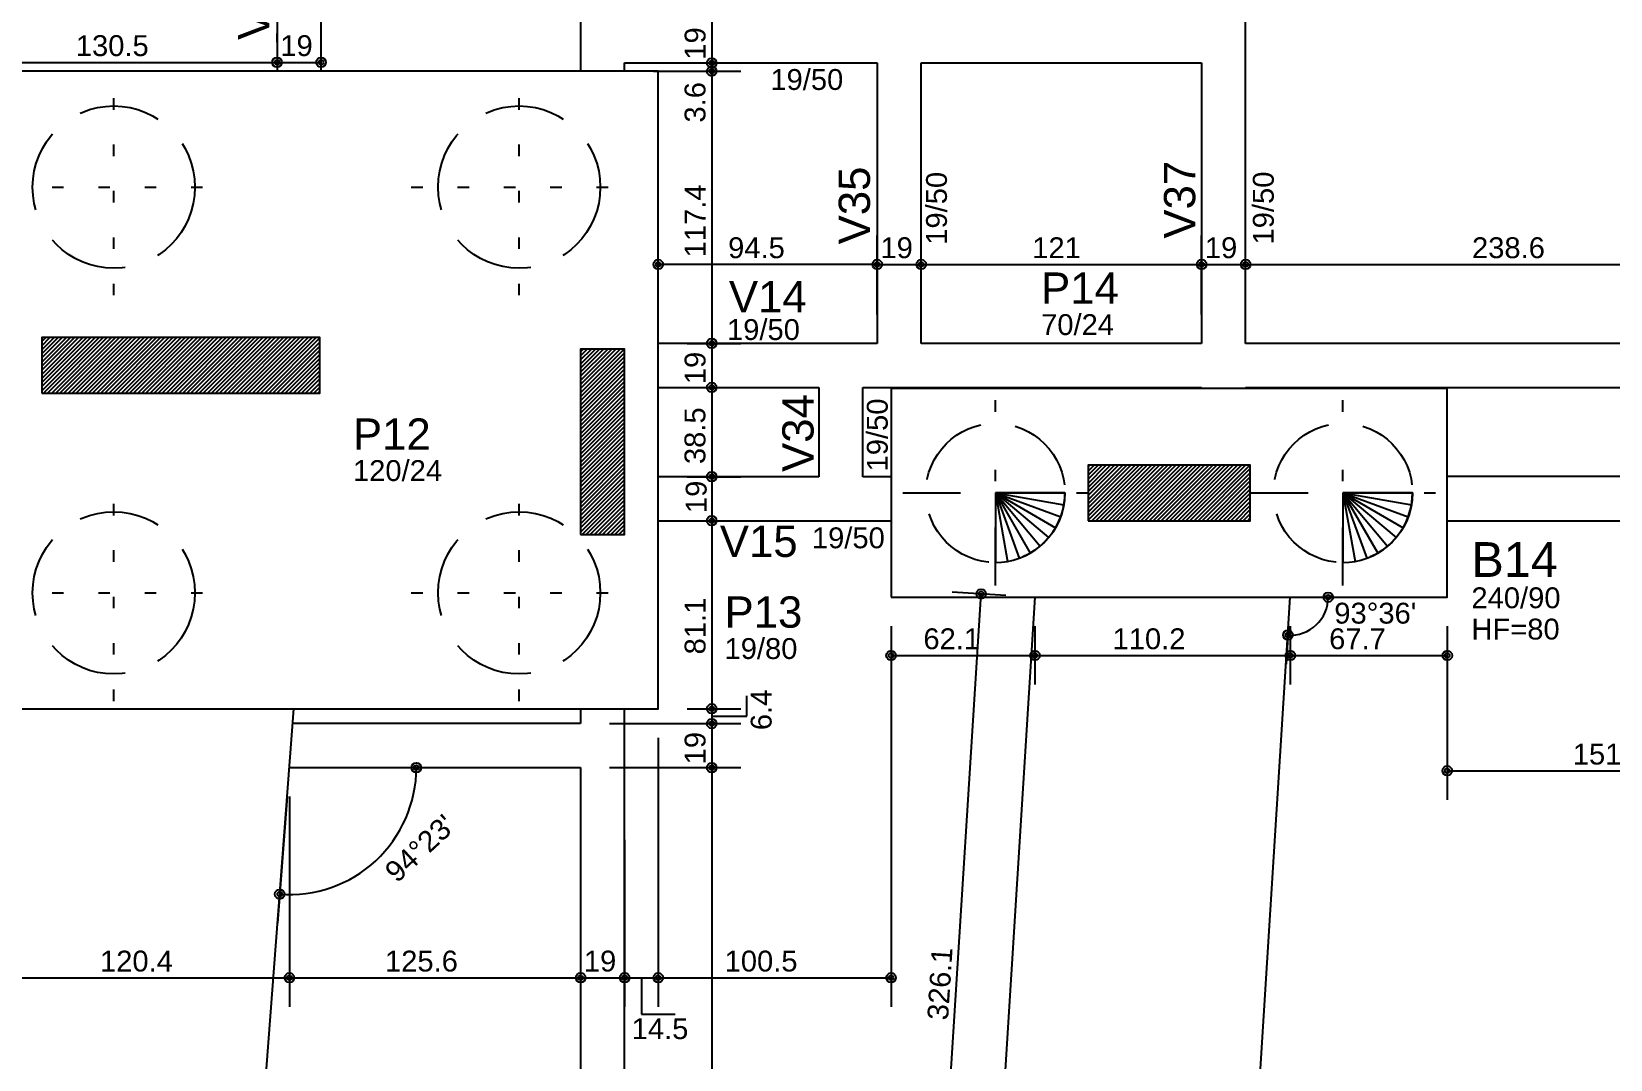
# Model space of a CAD drawing. Extents: x 0 to 119, y 0 to 84.
# Drawn here: x 25.8 to 39.43, y 21.68 to 30.55 of the extents above; entities that cross this region are included whole.
import ezdxf

# ---------------------------------------------------------------- set-up
doc = ezdxf.new("R2010")
doc.units = 0
doc.header["$MEASUREMENT"] = 0
for name, pattern in [('ESTILO_TQS_0001', [1, 0.7, -0.3]), ('ESTILO_TQS_0002', [0.4, 0.1, -0.3]), ('ESTILO_TQS_0003', [1.5, 0.5, -0.4, 0.1, -0.5])]:
    doc.linetypes.add(name, pattern=pattern)
for name, color, linetype in [('1', 3, 'CONTINUOUS'), ('10', 252, 'CONTINUOUS'), ('18', 6, 'CONTINUOUS'), ('3', 7, 'CONTINUOUS'), ('32', 250, 'CONTINUOUS'), ('36', 7, 'CONTINUOUS'), ('37', 7, 'CONTINUOUS'), ('62', 7, 'CONTINUOUS')]:
    doc.layers.add(name, color=color, linetype=linetype)
doc.styles.add('TQS_ARIAL', font='arial.ttf')

msp = doc.modelspace()

# ---------------------------------------------------------------- linework, layer by layer
at = {"layer": '1', "color": 3, "linetype": 'Continuous'}
for p, q in [((27.09376, 27.66812), (27.09376, 27.66812)), ((28.26376, 27.455977), (28.26376, 27.455977)), ((30.73376, 27.00812), (30.73376, 27.00812)), ((35.623706, 26.56812), (35.623706, 26.56812)), ((35.623706, 26.56812), (35.623706, 26.56812))]:
    msp.add_line(p, q, dxfattribs=at)
for points in [[(34.123706, 26.56812), (34.123706, 25.96812), (34.176023, 25.970405), (34.227895, 25.977235), (34.278034, 25.988307), (34.328918, 26.004304), (34.381428, 26.02629), (34.423706, 26.048505), (34.472283, 26.079761), (34.509379, 26.108493), (34.548968, 26.144856), (34.583333, 26.182447), (34.618165, 26.228252), (34.643321, 26.26812), (34.669455, 26.318804), (34.687522, 26.362908), (34.704732, 26.418424), (34.714591, 26.463931), (34.72188, 26.521342), (34.723706, 26.56812), (34.123706, 26.56812)], [(37.123706, 26.56812), (37.123706, 25.96812), (37.176023, 25.970405), (37.227895, 25.977235), (37.278034, 25.988307), (37.328918, 26.004304), (37.381428, 26.02629), (37.423706, 26.048505), (37.472283, 26.079761), (37.509379, 26.108493), (37.548968, 26.144856), (37.583333, 26.182447), (37.618165, 26.228252), (37.643321, 26.26812), (37.669455, 26.318804), (37.687522, 26.362908), (37.704732, 26.418424), (37.714591, 26.463931), (37.72188, 26.521342), (37.723706, 26.56812), (37.123706, 26.56812)]]:
    msp.add_lwpolyline(points, dxfattribs=at)
at = {"layer": '10', "color": 252, "linetype": 'ESTILO_TQS_0002'}
for p, q in [((26.514266, 28.272877), (26.514266, 30.139077)), ((30.013754, 28.272877), (30.013754, 30.139077)), ((25.581166, 29.205977), (27.447366, 29.205977)), ((29.080654, 29.205977), (30.946854, 29.205977)), ((26.514266, 24.772877), (26.514266, 26.639077)), ((30.013754, 24.772877), (30.013754, 26.639077)), ((25.581166, 25.705977), (27.447366, 25.705977)), ((29.080654, 25.705977), (30.946854, 25.705977))]:
    msp.add_line(p, q, dxfattribs=at)
at = {"layer": '10', "color": 252, "linetype": 'ESTILO_TQS_0003'}
for p, q in [((34.123706, 25.76832), (34.123706, 27.36792)), ((37.123706, 25.76832), (37.123706, 27.36792)), ((33.323906, 26.56812), (34.923506, 26.56812)), ((36.323906, 26.56812), (37.923506, 26.56812))]:
    msp.add_line(p, q, dxfattribs=at)
at = {"layer": '10', "color": 252, "linetype": 'Continuous'}
for p, q in [((34.123706, 26.56812), (34.123706, 25.96812)), ((34.123706, 26.56812), (34.227895, 25.977235)), ((34.123706, 26.56812), (34.328918, 26.004304)), ((34.123706, 26.56812), (34.423706, 26.048505)), ((34.123706, 26.56812), (34.509379, 26.108493)), ((34.123706, 26.56812), (34.583333, 26.182447)), ((34.123706, 26.56812), (34.643321, 26.26812)), ((34.123706, 26.56812), (34.687522, 26.362908)), ((34.123706, 26.56812), (34.714591, 26.463931)), ((34.123706, 26.56812), (34.723706, 26.56812)), ((37.123706, 26.56812), (37.123706, 25.96812)), ((37.123706, 26.56812), (37.227895, 25.977235)), ((37.123706, 26.56812), (37.328918, 26.004304)), ((37.123706, 26.56812), (37.423706, 26.048505)), ((37.123706, 26.56812), (37.509379, 26.108493)), ((37.123706, 26.56812), (37.583333, 26.182447)), ((37.123706, 26.56812), (37.643321, 26.26812)), ((37.123706, 26.56812), (37.687522, 26.362908)), ((37.123706, 26.56812), (37.714591, 26.463931)), ((37.123706, 26.56812), (37.723706, 26.56812))]:
    msp.add_line(p, q, dxfattribs=at)
at = {"layer": '10', "color": 252, "linetype": 'ESTILO_TQS_0001'}
for centre, radius in [((26.514266, 29.205977), 0.7), ((30.013754, 29.205977), 0.7), ((34.123706, 26.56812), 0.6), ((37.123706, 26.56812), 0.6), ((26.514266, 25.705977), 0.7), ((30.013754, 25.705977), 0.7)]:
    msp.add_circle(centre, radius, dxfattribs=at)
at = {"layer": '18', "color": 6, "linetype": 'Continuous'}
for points in [[(25.31376, 24.705977), (31.21376, 24.705977), (31.21376, 30.205977), (25.31376, 30.205977), (25.31376, 24.705977)], [(33.223706, 25.66812), (38.023706, 25.66812), (38.023706, 27.46812), (33.223706, 27.46812), (33.223706, 25.66812)]]:
    msp.add_lwpolyline(points, dxfattribs=at)
at = {"layer": '3', "color": 7, "linetype": 'Continuous'}
msp.add_line((27.483224, 17.064637), (28.069871, 24.705977), dxfattribs=at)
for points in [[(30.54376, 37.72812), (30.54376, 30.467146)], [(36.283826, 30.467146), (36.283826, 37.01612)], [(28.303782, 30.205977), (28.303782, 33.71812)], [(27.923782, 33.52812), (27.923782, 30.205977)], [(30.54376, 30.467146), (30.54376, 30.205977)], [(36.283826, 27.85812), (36.283826, 30.467146)], [(30.92376, 30.205977), (30.92376, 30.277146)], [(30.92376, 30.277146), (33.103824, 30.277146)], [(33.103824, 30.277146), (33.103824, 27.85812)], [(33.483824, 27.85812), (33.483824, 30.277146)], [(33.483824, 30.277146), (35.903826, 30.277146)], [(35.903826, 30.277146), (35.903826, 27.85812)], [(32.788805, 27.85812), (31.21376, 27.85812)], [(33.103824, 27.85812), (32.788805, 27.85812)], [(35.903826, 27.85812), (33.483824, 27.85812)], [(41.24502, 27.85812), (36.283826, 27.85812)], [(31.21376, 27.47812), (32.598805, 27.47812)], [(32.598805, 27.47812), (32.598805, 26.708182)], [(32.978805, 27.47812), (33.293824, 27.47812)], [(32.978805, 26.708195), (32.978805, 27.47812)], [(33.293824, 27.47812), (35.903826, 27.47812)], [(35.903826, 27.47812), (35.903826, 27.46812)], [(36.283826, 27.46812), (36.283826, 27.47812)], [(36.283826, 27.47812), (41.05502, 27.47812)], [(32.598805, 26.708182), (31.21376, 26.708136)], [(33.223706, 26.708203), (32.978805, 26.708195)], [(41.05502, 26.708465), (38.023706, 26.708364)], [(31.21376, 26.328136), (32.788811, 26.328189)], [(32.788811, 26.328189), (33.223706, 26.328203)], [(38.023706, 26.328364), (41.05502, 26.328465)], [(34.46476, 25.66812), (34.054595, 19.159006)], [(36.1852, 17.988489), (36.669124, 25.66812)], [(30.54376, 24.705977), (30.54376, 24.57812)], [(30.92376, 24.38812), (30.92376, 24.705977)], [(30.54376, 24.57812), (28.060064, 24.57812)], [(30.92376, 17.664172), (30.92376, 24.38812)], [(28.030889, 24.19812), (30.54376, 24.19812)], [(30.54376, 24.19812), (30.54376, 17.474172)]]:
    msp.add_lwpolyline(points, dxfattribs=at)
at = {"layer": '32', "color": 250, "linetype": 'Continuous'}
for p, q in [((27.923782, 30.455977), (27.923782, 30.532553)), ((27.923782, 30.455977), (27.923782, 30.532553)), ((28.303782, 30.455977), (28.303782, 30.532553)), ((31.675681, 30.657146), (31.675681, 30.277146)), ((25.31376, 30.282553), (27.923782, 30.282553)), ((27.923782, 30.282553), (28.303782, 30.282553)), ((30.92376, 30.277146), (30.92376, 30.277146)), ((30.92376, 30.277146), (30.92376, 30.277146)), ((31.17376, 30.277146), (31.925681, 30.277146)), ((31.17376, 30.277146), (31.925681, 30.277146)), ((31.675681, 30.277146), (31.675681, 30.205977)), ((27.923782, 30.205977), (27.923782, 30.205977)), ((27.923782, 30.205977), (27.923782, 30.205977)), ((28.303782, 30.205977), (28.303782, 30.205977)), ((30.92376, 30.205977), (30.92376, 30.205977)), ((31.17376, 30.205977), (31.925681, 30.205977)), ((31.21376, 30.205977), (31.21376, 30.205977)), ((31.46376, 30.205977), (31.925681, 30.205977)), ((31.675681, 30.205977), (31.675681, 27.85812)), ((31.21376, 28.10812), (31.21376, 28.789331)), ((33.103824, 28.10812), (33.103824, 28.789331)), ((33.103824, 28.10812), (33.103824, 28.789331)), ((33.483824, 28.10812), (33.483824, 28.789331)), ((33.483824, 28.10812), (33.483824, 28.789331)), ((35.903826, 28.10812), (35.903826, 28.789331)), ((35.903826, 28.10812), (35.903826, 28.789331)), ((36.283826, 28.10812), (36.283826, 28.789331)), ((36.283826, 28.10812), (36.283826, 28.789331)), ((33.103824, 28.539331), (31.21376, 28.539331)), ((33.103824, 28.539331), (33.483824, 28.539331)), ((33.483824, 28.539331), (35.903826, 28.539331)), ((35.903826, 28.539331), (36.283826, 28.539331)), ((36.283826, 28.539331), (41.05502, 28.539331)), ((31.21376, 27.85812), (31.21376, 27.85812)), ((31.21376, 27.85812), (31.21376, 27.85812)), ((31.21376, 27.85812), (31.21376, 27.85812)), ((31.46376, 27.85812), (31.925681, 27.85812)), ((31.46376, 27.85812), (31.925681, 27.85812)), ((31.675681, 27.85812), (31.675681, 27.47812)), ((33.103824, 27.85812), (33.103824, 27.85812)), ((33.103824, 27.85812), (33.103824, 27.85812)), ((33.483824, 27.85812), (33.483824, 27.85812)), ((33.483824, 27.85812), (33.483824, 27.85812)), ((35.903826, 27.85812), (35.903826, 27.85812)), ((35.903826, 27.85812), (35.903826, 27.85812)), ((36.283826, 27.85812), (36.283826, 27.85812)), ((36.283826, 27.85812), (36.283826, 27.85812)), ((31.21376, 27.47812), (31.21376, 27.47812)), ((31.21376, 27.47812), (31.21376, 27.47812)), ((31.46376, 27.47812), (31.925681, 27.47812)), ((31.46376, 27.47812), (31.925681, 27.47812)), ((31.675681, 27.47812), (31.675681, 26.708136)), ((31.21376, 26.708136), (31.21376, 26.708136)), ((31.21376, 26.708136), (31.21376, 26.708136)), ((31.46376, 26.708136), (31.925681, 26.708136)), ((31.46376, 26.708136), (31.925681, 26.708136)), ((31.675681, 26.708136), (31.675681, 26.328136)), ((31.21376, 26.328136), (31.21376, 26.328136)), ((31.21376, 26.328136), (31.21376, 26.328136)), ((31.46376, 26.328136), (31.925681, 26.328136)), ((31.46376, 26.328136), (31.925681, 26.328136)), ((31.675681, 26.328136), (31.675681, 24.705977)), ((33.223706, 25.66812), (33.223706, 25.66812)), ((33.223706, 25.66812), (33.223706, 25.66812)), ((33.590831, 19.18823), (34.000996, 25.697344)), ((34.215255, 25.683842), (33.751491, 25.713066)), ((34.46476, 25.66812), (34.46476, 25.66812)), ((34.46476, 25.66812), (34.46476, 25.66812)), ((34.46476, 25.66812), (34.46476, 25.66812)), ((36.669124, 25.66812), (36.669124, 25.66812)), ((36.669124, 25.66812), (36.669124, 25.66812)), ((36.919124, 25.66812), (37.246231, 25.66812)), ((38.023706, 25.66812), (38.023706, 25.66812)), ((38.023706, 25.66812), (38.023706, 25.66812)), ((33.223706, 25.41812), (33.223706, 22.135365)), ((33.223706, 25.41812), (33.223706, 24.915821)), ((34.46476, 25.41812), (34.46476, 24.915821)), ((34.46476, 25.41812), (34.46476, 24.915821)), ((36.653401, 25.418615), (36.632829, 25.092155)), ((36.669124, 25.41812), (36.669124, 24.915821)), ((36.669124, 25.41812), (36.669124, 24.915821)), ((38.023706, 25.41812), (38.023706, 24.915821)), ((38.023706, 25.41812), (38.023706, 23.92101)), ((33.223706, 25.165821), (34.46476, 25.165821)), ((34.46476, 25.165821), (36.669124, 25.165821)), ((36.669124, 25.165821), (38.023706, 25.165821)), ((31.978036, 24.642049), (31.978036, 24.816317)), ((31.21376, 24.705977), (31.21376, 24.705977)), ((31.21376, 24.705977), (31.21376, 24.705977)), ((31.21376, 24.705977), (31.21376, 24.705977)), ((31.21376, 24.705977), (31.21376, 24.705977)), ((31.46376, 24.705977), (31.925681, 24.705977)), ((31.46376, 24.705977), (31.925681, 24.705977)), ((31.675681, 24.705977), (31.675681, 24.57812)), ((30.54376, 24.57812), (30.54376, 24.57812)), ((30.54376, 24.57812), (30.54376, 24.57812)), ((30.79376, 24.57812), (31.925681, 24.57812)), ((30.79376, 24.57812), (31.925681, 24.57812)), ((31.675681, 24.642049), (31.978036, 24.642049)), ((31.675681, 24.57812), (31.675681, 24.19812)), ((31.21376, 24.455977), (31.21376, 22.135365)), ((31.21376, 24.455977), (31.21376, 22.135365)), ((28.030889, 24.19812), (28.030889, 24.19812)), ((28.030889, 24.19812), (28.030889, 24.19812)), ((28.280889, 24.19812), (29.375979, 24.19812)), ((30.54376, 24.19812), (30.54376, 24.19812)), ((30.54376, 24.19812), (30.54376, 24.19812)), ((30.54376, 24.19812), (30.54376, 24.19812)), ((30.54376, 24.19812), (30.54376, 24.19812)), ((30.79376, 24.19812), (31.925681, 24.19812)), ((30.79376, 24.19812), (31.925681, 24.19812)), ((31.675681, 24.19812), (31.675681, 17.664172)), ((38.023706, 24.17101), (41.05502, 24.17101)), ((28.011751, 23.948854), (27.92792, 22.856976)), ((28.030889, 23.94812), (28.030889, 22.135365)), ((28.030889, 23.94812), (28.030889, 22.135365)), ((30.54376, 23.94812), (30.54376, 22.135365)), ((30.54376, 23.94812), (30.54376, 22.135365)), ((30.92376, 23.826407), (30.92376, 23.826407)), ((30.92376, 23.826407), (30.92376, 23.826407)), ((30.92376, 23.576407), (30.92376, 22.135365)), ((30.92376, 23.576407), (30.92376, 22.135365)), ((25.623826, 22.385365), (28.030889, 22.385365)), ((28.030889, 22.385365), (30.54376, 22.385365)), ((30.54376, 22.385365), (30.92376, 22.385365)), ((30.92376, 22.385365), (31.21376, 22.385365)), ((31.06876, 22.385365), (31.06876, 22.071176)), ((31.21376, 22.385365), (33.223706, 22.385365)), ((31.06876, 22.071176), (31.360609, 22.071176))]:
    msp.add_line(p, q, dxfattribs=at)
for centre, radius in [((27.923782, 30.282553), 0.041625), ((27.923782, 30.282553), 0.041625), ((27.923782, 30.282553), 0.02075), ((27.923782, 30.282553), 0.02075), ((28.303782, 30.282553), 0.041625), ((28.303782, 30.282553), 0.02075), ((31.675681, 30.277146), 0.041625), ((31.675681, 30.277146), 0.041625), ((31.675681, 30.277146), 0.02075), ((31.675681, 30.277146), 0.02075), ((31.675681, 30.205977), 0.041625), ((31.675681, 30.205977), 0.041625), ((31.675681, 30.205977), 0.02075), ((31.675681, 30.205977), 0.02075), ((31.21376, 28.539331), 0.041625), ((31.21376, 28.539331), 0.02075), ((33.103824, 28.539331), 0.041625), ((33.103824, 28.539331), 0.041625), ((33.103824, 28.539331), 0.02075), ((33.103824, 28.539331), 0.02075), ((33.483824, 28.539331), 0.041625), ((33.483824, 28.539331), 0.041625), ((33.483824, 28.539331), 0.02075), ((33.483824, 28.539331), 0.02075), ((35.903826, 28.539331), 0.041625), ((35.903826, 28.539331), 0.041625), ((35.903826, 28.539331), 0.02075), ((35.903826, 28.539331), 0.02075), ((36.283826, 28.539331), 0.041625), ((36.283826, 28.539331), 0.041625), ((36.283826, 28.539331), 0.02075), ((36.283826, 28.539331), 0.02075), ((31.675681, 27.85812), 0.041625), ((31.675681, 27.85812), 0.041625), ((31.675681, 27.85812), 0.02075), ((31.675681, 27.85812), 0.02075), ((31.675681, 27.47812), 0.041625), ((31.675681, 27.47812), 0.041625), ((31.675681, 27.47812), 0.02075), ((31.675681, 27.47812), 0.02075), ((31.675681, 26.708136), 0.041625), ((31.675681, 26.708136), 0.041625), ((31.675681, 26.708136), 0.02075), ((31.675681, 26.708136), 0.02075), ((31.675681, 26.328136), 0.041625), ((31.675681, 26.328136), 0.041625), ((31.675681, 26.328136), 0.02075), ((31.675681, 26.328136), 0.02075), ((34.000996, 25.697344), 0.041625), ((34.000996, 25.697344), 0.02075), ((36.996231, 25.66812), 0.041625), ((36.996231, 25.66812), 0.02075), ((36.648551, 25.341661), 0.041625), ((36.648551, 25.341661), 0.02075), ((33.223706, 25.165821), 0.041625), ((33.223706, 25.165821), 0.02075), ((34.46476, 25.165821), 0.041625), ((34.46476, 25.165821), 0.041625), ((34.46476, 25.165821), 0.02075), ((34.46476, 25.165821), 0.02075), ((36.669124, 25.165821), 0.041625), ((36.669124, 25.165821), 0.041625), ((36.669124, 25.165821), 0.02075), ((36.669124, 25.165821), 0.02075), ((38.023706, 25.165821), 0.041625), ((38.023706, 25.165821), 0.02075), ((31.675681, 24.705977), 0.041625), ((31.675681, 24.705977), 0.041625), ((31.675681, 24.705977), 0.02075), ((31.675681, 24.705977), 0.02075), ((31.675681, 24.57812), 0.041625), ((31.675681, 24.57812), 0.041625), ((31.675681, 24.57812), 0.02075), ((31.675681, 24.57812), 0.02075), ((29.125979, 24.19812), 0.041625), ((29.125979, 24.19812), 0.02075), ((31.675681, 24.19812), 0.041625), ((31.675681, 24.19812), 0.041625), ((31.675681, 24.19812), 0.02075), ((31.675681, 24.19812), 0.02075), ((38.023706, 24.17101), 0.041625), ((38.023706, 24.17101), 0.02075), ((27.947058, 23.106243), 0.041625), ((27.947058, 23.106243), 0.02075), ((28.030889, 22.385365), 0.041625), ((28.030889, 22.385365), 0.041625), ((28.030889, 22.385365), 0.02075), ((28.030889, 22.385365), 0.02075), ((30.54376, 22.385365), 0.041625), ((30.54376, 22.385365), 0.041625), ((30.54376, 22.385365), 0.02075), ((30.54376, 22.385365), 0.02075), ((30.92376, 22.385365), 0.041625), ((30.92376, 22.385365), 0.041625), ((30.92376, 22.385365), 0.02075), ((30.92376, 22.385365), 0.02075), ((31.21376, 22.385365), 0.041625), ((31.21376, 22.385365), 0.041625), ((31.21376, 22.385365), 0.02075), ((31.21376, 22.385365), 0.02075), ((33.223706, 22.385365), 0.041625), ((33.223706, 22.385365), 0.02075)]:
    msp.add_circle(centre, radius, dxfattribs=at)
for centre, radius, start in [((36.669124, 25.66812), 0.327107, 266.394209), ((28.030889, 24.19812), 1.095091, 265.609636)]:
    msp.add_arc(centre, radius, start, 0, dxfattribs=at)
at = {"layer": '62', "linetype": 'Continuous'}
for p, q in [((25.89376, 27.449395), (26.352485, 27.90812)), ((25.89376, 27.48475), (26.31713, 27.90812)), ((25.89376, 27.520106), (26.281774, 27.90812)), ((25.89376, 27.555461), (26.246419, 27.90812)), ((25.89376, 27.590816), (26.211064, 27.90812)), ((25.89376, 27.626172), (26.175708, 27.90812)), ((25.89376, 27.661527), (26.140353, 27.90812)), ((25.89376, 27.696882), (26.104998, 27.90812)), ((25.89376, 27.732238), (26.069642, 27.90812)), ((25.89376, 27.767593), (26.034287, 27.90812)), ((25.89376, 27.802948), (25.998932, 27.90812)), ((25.89376, 27.838304), (25.963576, 27.90812)), ((25.89376, 27.873659), (25.928221, 27.90812)), ((25.90784, 27.42812), (26.38784, 27.90812)), ((25.943196, 27.42812), (26.423196, 27.90812)), ((25.978551, 27.42812), (26.458551, 27.90812)), ((26.013906, 27.42812), (26.493906, 27.90812)), ((26.049262, 27.42812), (26.529262, 27.90812)), ((26.084617, 27.42812), (26.564617, 27.90812)), ((26.119972, 27.42812), (26.599972, 27.90812)), ((26.155328, 27.42812), (26.635328, 27.90812)), ((26.190683, 27.42812), (26.670683, 27.90812)), ((26.226038, 27.42812), (26.706038, 27.90812)), ((26.261394, 27.42812), (26.741394, 27.90812)), ((26.296749, 27.42812), (26.776749, 27.90812)), ((26.332104, 27.42812), (26.812104, 27.90812)), ((26.36746, 27.42812), (26.84746, 27.90812)), ((26.402815, 27.42812), (26.882815, 27.90812)), ((26.438171, 27.42812), (26.918171, 27.90812)), ((26.473526, 27.42812), (26.953526, 27.90812)), ((26.508881, 27.42812), (26.988881, 27.90812)), ((26.544237, 27.42812), (27.024237, 27.90812)), ((26.579592, 27.42812), (27.059592, 27.90812)), ((26.614947, 27.42812), (27.094947, 27.90812)), ((26.650303, 27.42812), (27.130303, 27.90812)), ((26.685658, 27.42812), (27.165658, 27.90812)), ((26.721013, 27.42812), (27.201013, 27.90812)), ((26.756369, 27.42812), (27.236369, 27.90812)), ((26.791724, 27.42812), (27.271724, 27.90812)), ((26.827079, 27.42812), (27.307079, 27.90812)), ((26.862435, 27.42812), (27.342435, 27.90812)), ((26.89779, 27.42812), (27.37779, 27.90812)), ((26.933145, 27.42812), (27.413145, 27.90812)), ((26.968501, 27.42812), (27.448501, 27.90812)), ((27.003856, 27.42812), (27.483856, 27.90812)), ((27.039211, 27.42812), (27.519211, 27.90812)), ((27.074567, 27.42812), (27.554567, 27.90812)), ((27.109922, 27.42812), (27.589922, 27.90812)), ((27.145277, 27.42812), (27.625277, 27.90812)), ((27.180633, 27.42812), (27.660633, 27.90812)), ((27.215988, 27.42812), (27.695988, 27.90812)), ((27.251343, 27.42812), (27.731343, 27.90812)), ((27.286699, 27.42812), (27.766699, 27.90812)), ((27.322054, 27.42812), (27.802054, 27.90812)), ((27.357409, 27.42812), (27.837409, 27.90812)), ((27.392765, 27.42812), (27.872765, 27.90812)), ((27.42812, 27.42812), (27.90812, 27.90812)), ((27.463475, 27.42812), (27.943475, 27.90812)), ((27.498831, 27.42812), (27.978831, 27.90812)), ((27.534186, 27.42812), (28.014186, 27.90812)), ((27.569541, 27.42812), (28.049541, 27.90812)), ((27.604897, 27.42812), (28.084897, 27.90812)), ((27.640252, 27.42812), (28.120252, 27.90812)), ((27.675607, 27.42812), (28.155607, 27.90812)), ((27.710963, 27.42812), (28.190963, 27.90812)), ((27.746318, 27.42812), (28.226318, 27.90812)), ((27.781673, 27.42812), (28.261673, 27.90812)), ((27.817029, 27.42812), (28.29376, 27.904851)), ((27.852384, 27.42812), (28.29376, 27.869496)), ((27.887739, 27.42812), (28.29376, 27.834141)), ((30.54376, 27.43249), (30.91939, 27.80812)), ((30.54376, 27.467846), (30.884034, 27.80812)), ((30.54376, 27.503201), (30.848679, 27.80812)), ((30.54376, 27.538556), (30.813324, 27.80812)), ((30.54376, 27.573912), (30.777968, 27.80812)), ((30.54376, 27.609267), (30.742613, 27.80812)), ((30.54376, 27.644622), (30.707258, 27.80812)), ((30.54376, 27.679978), (30.671902, 27.80812)), ((30.54376, 27.715333), (30.636547, 27.80812)), ((30.54376, 27.750688), (30.601192, 27.80812)), ((30.54376, 27.786044), (30.565836, 27.80812)), ((27.923095, 27.42812), (28.29376, 27.798785)), ((27.95845, 27.42812), (28.29376, 27.76343)), ((27.993805, 27.42812), (28.29376, 27.728075)), ((28.029161, 27.42812), (28.29376, 27.692719)), ((30.54376, 27.397135), (30.92376, 27.777135)), ((30.54376, 27.361779), (30.92376, 27.741779)), ((30.54376, 27.326424), (30.92376, 27.706424)), ((30.54376, 27.291069), (30.92376, 27.671069)), ((28.064516, 27.42812), (28.29376, 27.657364)), ((28.099871, 27.42812), (28.29376, 27.622009)), ((28.135227, 27.42812), (28.29376, 27.586653)), ((28.170582, 27.42812), (28.29376, 27.551298)), ((30.54376, 27.255713), (30.92376, 27.635713)), ((30.54376, 27.220358), (30.92376, 27.600358)), ((30.54376, 27.185003), (30.92376, 27.565003)), ((30.54376, 27.149647), (30.92376, 27.529647)), ((28.205937, 27.42812), (28.29376, 27.515943)), ((28.241293, 27.42812), (28.29376, 27.480587)), ((28.276648, 27.42812), (28.29376, 27.445232)), ((30.54376, 27.114292), (30.92376, 27.494292)), ((30.54376, 27.078937), (30.92376, 27.458937)), ((30.54376, 27.043581), (30.92376, 27.423581)), ((30.54376, 27.008226), (30.92376, 27.388226)), ((30.54376, 26.972871), (30.92376, 27.352871)), ((30.54376, 26.937515), (30.92376, 27.317515)), ((30.54376, 26.90216), (30.92376, 27.28216)), ((30.54376, 26.866805), (30.92376, 27.246805)), ((30.54376, 26.831449), (30.92376, 27.211449)), ((30.54376, 26.796094), (30.92376, 27.176094)), ((30.54376, 26.760739), (30.92376, 27.140739)), ((30.54376, 26.725383), (30.92376, 27.105383)), ((30.54376, 26.690028), (30.92376, 27.070028)), ((30.54376, 26.654673), (30.92376, 27.034673)), ((30.54376, 26.619317), (30.92376, 26.999317)), ((30.54376, 26.583962), (30.92376, 26.963962)), ((30.54376, 26.548607), (30.92376, 26.928607)), ((30.54376, 26.513251), (30.92376, 26.893251)), ((30.54376, 26.477896), (30.92376, 26.857896)), ((30.54376, 26.442541), (30.92376, 26.822541)), ((30.54376, 26.407185), (30.92376, 26.787185)), ((30.54376, 26.37183), (30.92376, 26.75183)), ((30.54376, 26.336475), (30.92376, 26.716475)), ((34.923706, 26.332359), (35.399467, 26.80812)), ((34.923706, 26.367714), (35.364112, 26.80812)), ((34.923706, 26.403069), (35.328757, 26.80812)), ((34.923706, 26.438425), (35.293401, 26.80812)), ((34.923706, 26.47378), (35.258046, 26.80812)), ((34.923706, 26.509135), (35.222691, 26.80812)), ((34.923706, 26.544491), (35.187335, 26.80812)), ((34.923706, 26.579846), (35.15198, 26.80812)), ((34.923706, 26.615201), (35.116625, 26.80812)), ((34.923706, 26.650557), (35.081269, 26.80812)), ((34.923706, 26.685912), (35.045914, 26.80812)), ((34.923706, 26.721267), (35.010559, 26.80812)), ((34.923706, 26.756623), (34.975203, 26.80812)), ((34.923706, 26.791978), (34.939848, 26.80812)), ((34.954823, 26.32812), (35.434823, 26.80812)), ((34.990178, 26.32812), (35.470178, 26.80812)), ((35.025533, 26.32812), (35.505533, 26.80812)), ((35.060889, 26.32812), (35.540889, 26.80812)), ((35.096244, 26.32812), (35.576244, 26.80812)), ((35.131599, 26.32812), (35.611599, 26.80812)), ((35.166955, 26.32812), (35.646955, 26.80812)), ((35.20231, 26.32812), (35.68231, 26.80812)), ((35.237665, 26.32812), (35.717665, 26.80812)), ((35.273021, 26.32812), (35.753021, 26.80812)), ((35.308376, 26.32812), (35.788376, 26.80812)), ((35.343731, 26.32812), (35.823731, 26.80812)), ((35.379087, 26.32812), (35.859087, 26.80812)), ((35.414442, 26.32812), (35.894442, 26.80812)), ((35.449797, 26.32812), (35.929797, 26.80812)), ((35.485153, 26.32812), (35.965153, 26.80812)), ((35.520508, 26.32812), (36.000508, 26.80812)), ((35.555863, 26.32812), (36.035863, 26.80812)), ((35.591219, 26.32812), (36.071219, 26.80812)), ((35.626574, 26.32812), (36.106574, 26.80812)), ((35.66193, 26.32812), (36.14193, 26.80812)), ((35.697285, 26.32812), (36.177285, 26.80812)), ((35.73264, 26.32812), (36.21264, 26.80812)), ((35.767996, 26.32812), (36.247996, 26.80812)), ((35.803351, 26.32812), (36.283351, 26.80812)), ((35.838706, 26.32812), (36.318706, 26.80812)), ((35.874062, 26.32812), (36.323706, 26.777764)), ((35.909417, 26.32812), (36.323706, 26.742409)), ((30.54376, 26.301119), (30.92376, 26.681119)), ((30.54376, 26.265764), (30.92376, 26.645764)), ((30.54376, 26.230409), (30.92376, 26.610409)), ((30.556827, 26.20812), (30.92376, 26.575053)), ((35.944772, 26.32812), (36.323706, 26.707054)), ((35.980128, 26.32812), (36.323706, 26.671698)), ((36.015483, 26.32812), (36.323706, 26.636343)), ((36.050838, 26.32812), (36.323706, 26.600988)), ((30.592182, 26.20812), (30.92376, 26.539698)), ((30.627537, 26.20812), (30.92376, 26.504343)), ((30.662893, 26.20812), (30.92376, 26.468987)), ((36.086194, 26.32812), (36.323706, 26.565632)), ((36.121549, 26.32812), (36.323706, 26.530277)), ((36.156904, 26.32812), (36.323706, 26.494922)), ((36.19226, 26.32812), (36.323706, 26.459566)), ((30.698248, 26.20812), (30.92376, 26.433632)), ((30.733603, 26.20812), (30.92376, 26.398277)), ((30.768959, 26.20812), (30.92376, 26.362921)), ((30.804314, 26.20812), (30.92376, 26.327566)), ((36.227615, 26.32812), (36.323706, 26.424211)), ((36.26297, 26.32812), (36.323706, 26.388856)), ((36.298326, 26.32812), (36.323706, 26.3535)), ((30.839669, 26.20812), (30.92376, 26.292211)), ((30.875025, 26.20812), (30.92376, 26.256855)), ((30.91038, 26.20812), (30.92376, 26.2215))]:
    msp.add_line(p, q, dxfattribs=at)
for points in [[(25.89376, 27.42812), (28.29376, 27.42812), (28.29376, 27.90812), (25.89376, 27.90812), (25.89376, 27.42812)], [(30.54376, 26.20812), (30.92376, 26.20812), (30.92376, 27.80812), (30.54376, 27.80812), (30.54376, 26.20812)], [(34.923706, 26.32812), (36.323706, 26.32812), (36.323706, 26.80812), (34.923706, 26.80812), (34.923706, 26.32812)]]:
    msp.add_lwpolyline(points, dxfattribs=at)

# ---------------------------------------------------------------- texts
at = {"layer": '32', "color": 250, "linetype": 'Continuous', "style": 'TQS_ARIAL'}
for s, rotation, p in [('19', 90, (31.621681, 30.305146)), ('3.6', 90, (31.621243, 29.762956)), ('117.4', 90, (31.621681, 28.600049)), ('19', 90, (31.621681, 27.50612)), ('38.5', 90, (31.620513, 26.816706)), ('19', 90, (31.631157, 26.393977)), ('81.1', 90, (31.621681, 25.175057)), ('6.4', 90, (32.192016, 24.521396)), ('19', 90, (31.621681, 24.22612)), ("94%%d23'", 42.805, (28.958472, 23.19659)), ('326.1', 86.394335, (33.714853, 22.015038))]:
    msp.add_text(s, height=0.18, rotation=rotation, dxfattribs=at).set_placement(p)
for s, p in [('130.5', (26.186771, 30.336553)), ('19', (27.951782, 30.336553)), ('94.5', (31.816792, 28.593331)), ('19', (33.131824, 28.593331)), ('121', (34.441825, 28.593331)), ('19', (35.931826, 28.593331)), ('238.6', (38.237423, 28.593331)), ("93%%d36'", (37.049059, 25.440675)), ('62.1', (33.502233, 25.219821)), ('110.2', (35.134942, 25.219821)), ('67.7', (37.004415, 25.219821)), ('151.6', (39.107363, 24.22501)), ('120.4', (26.395357, 22.439365)), ('125.6', (28.855324, 22.439365)), ('19', (30.57176, 22.439365)), ('100.5', (31.786733, 22.439365)), ('14.5', (30.984461, 21.856103))]:
    msp.add_text(s, height=0.18, dxfattribs=at).set_placement(p)
at = {"layer": '36', "color": 7, "linetype": 'Continuous', "style": 'TQS_ARIAL'}
for s, height, p in [('P14', 0.27, (34.518406, 28.19999)), ('70/24', 0.18, (34.518406, 27.92999)), ('P12', 0.27, (28.57876, 26.94062)), ('120/24', 0.18, (28.57876, 26.67062)), ('B14', 0.3, (38.232516, 25.84333)), ('240/90', 0.18, (38.232516, 25.57333)), ('P13', 0.27, (31.785937, 25.405357)), ('HF=80', 0.18, (38.232516, 25.30333)), ('19/80', 0.18, (31.785937, 25.135357))]:
    msp.add_text(s, height=height, dxfattribs=at).set_placement(p)
at = {"layer": '37', "color": 7, "linetype": 'Continuous', "style": 'TQS_ARIAL'}
for s, height, rotation, p in [('V31', 0.27, 90, (27.856282, 30.475977)), ('V35', 0.27, 90, (33.041254, 28.712246)), ('19/50', 0.18, 90, (33.705252, 28.708597)), ('V37', 0.27, 90, (35.848769, 28.761912)), ('19/50', 0.18, 90, (36.526175, 28.711126)), ('V34', 0.27, 90, (32.554578, 26.74907)), ('19/50', 0.18, 90, (33.19428, 26.753346)), ('V15', 0.27, 0.001915, (31.7457, 26.015909))]:
    msp.add_text(s, height=height, rotation=rotation, dxfattribs=at).set_placement(p)
for s, height, p in [('19/50', 0.18, (32.181541, 30.044543)), ('V14', 0.27, (31.823983, 28.124999)), ('19/50', 0.18, (31.807195, 27.887314)), ('19/50', 0.18, (32.540016, 26.090693))]:
    msp.add_text(s, height=height, dxfattribs=at).set_placement(p)

doc.saveas('drawing.dxf')
